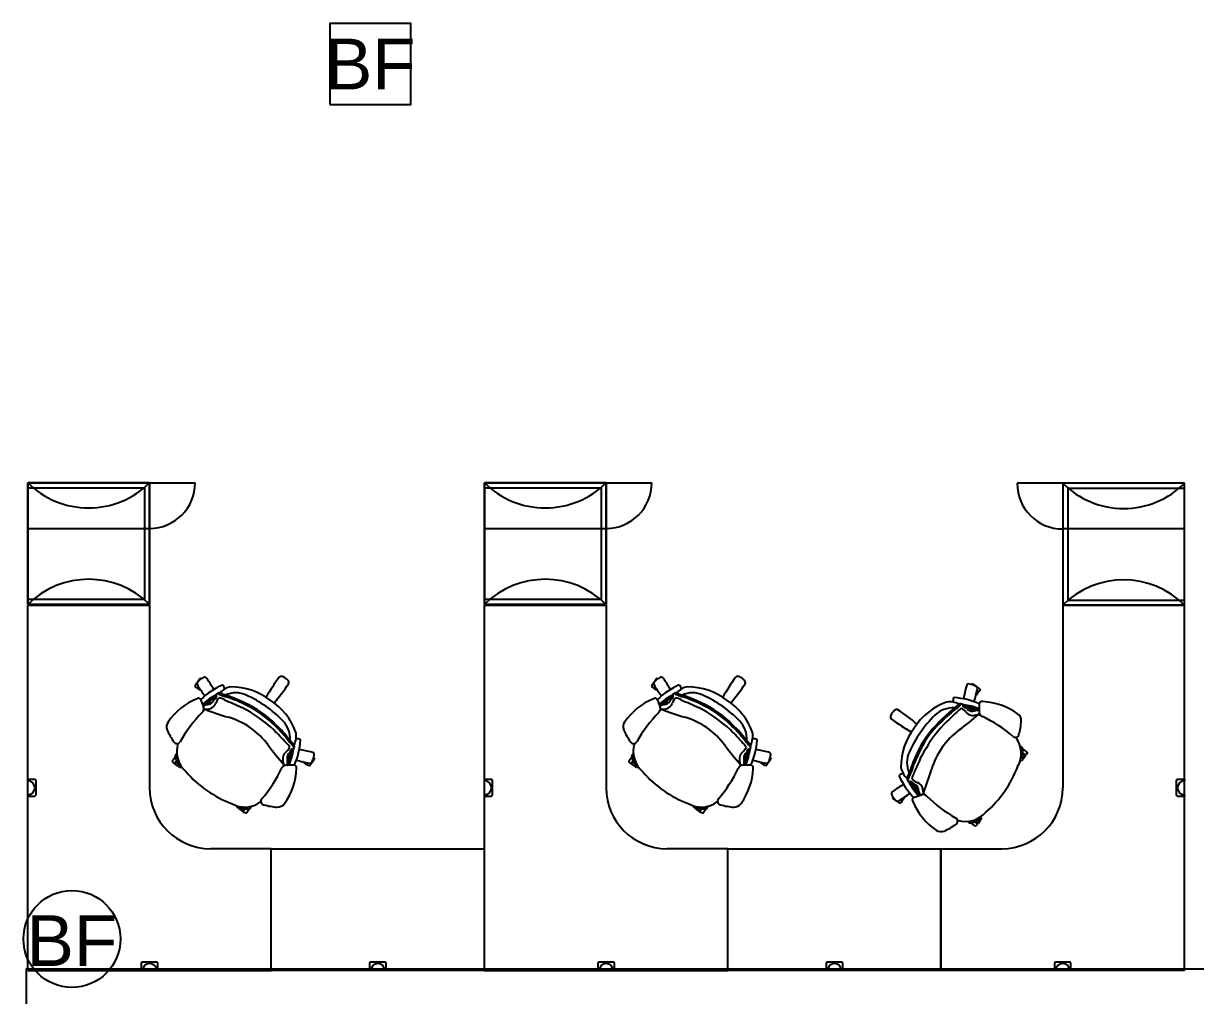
# Model space of a CAD drawing. Header units: inches. Extents: x 23 to 6400, y -2214 to 4412.
# Drawn here: x 3928.9 to 4159.9, y 2036.5 to 2228 of the extents above; entities that cross this region are included whole.
import ezdxf
from ezdxf.enums import TextEntityAlignment as Align

# ---------------------------------------------------------------- set-up
doc = ezdxf.new("R2010")
doc.units = ezdxf.units.IN
doc.header["$LTSCALE"] = 96
doc.header["$MEASUREMENT"] = 0
doc.layers.add('A-FURN-EXIST', color=33, linetype='Continuous')
doc.layers.add('A-Powr-Exst', color=15, linetype='Continuous')
doc.styles.add('OTJ_Title1', font='swiss.ttf')

# ---------------------------------------------------------------- blocks, each defined once
blk = doc.blocks.new('A$C63DA0F89')
at = {"color": 0, "linetype": 'ByBlock', "lineweight": -2}
blk.add_lwpolyline([(8.79, 0), (24.79, 0), (24.79, 16), (8.79, 16)], close=True, dxfattribs=at)
at = {"color": 0, "linetype": 'ByBlock', "lineweight": -2, "style": 'OTJ_Title1', "flags": 8}
blk.add_attdef('CODE', text='', height=8, dxfattribs=at).set_placement((16.79, 8), align=Align.MIDDLE)
blk = doc.blocks.new('A$C39A66B45')
blk.add_circle((16.79, 9.55), 9.55)
at = {"color": 0, "linetype": 'ByBlock', "lineweight": -2, "style": 'OTJ_Title1', "flags": 8}
blk.add_attdef('CODE', text='', height=8, dxfattribs=at).set_placement((16.79, 9.23), align=Align.MIDDLE)
blk = doc.blocks.new('A$C62865EDF')
at = {"color": 0}
for p, q in [((20.47, 199.22), (20.47, 175.22)), ((44.47, 199.22), (20.47, 199.22)), ((20.47, 199.22), (44.47, 199.22)), ((20.47, 175.22), (20.47, 199.22)), ((44.47, 175.22), (44.47, 199.22)), ((44.47, 199.22), (53.47, 199.22)), ((44.47, 199.22), (44.47, 175.22)), ((110.47, 199.22), (110.47, 175.22)), ((134.47, 199.22), (110.47, 199.22)), ((110.47, 199.22), (134.47, 199.22)), ((110.47, 175.22), (110.47, 199.22)), ((134.47, 175.22), (134.47, 199.22)), ((134.47, 199.22), (143.47, 199.22)), ((134.47, 199.22), (134.47, 175.22)), ((224.47, 199.11), (215.47, 199.11)), ((224.47, 199.11), (224.47, 175.11)), ((248.47, 199.11), (224.47, 199.11)), ((224.47, 199.11), (224.47, 175.11)), ((248.47, 199.11), (224.47, 199.11)), ((248.47, 175.11), (248.47, 199.11)), ((248.47, 175.11), (248.47, 199.11)), ((20.47, 198.22), (43.47, 198.22)), ((43.47, 198.22), (43.47, 176.22)), ((110.47, 198.22), (133.47, 198.22)), ((133.47, 198.22), (133.47, 176.22)), ((225.47, 198.11), (225.47, 176.11)), ((248.47, 198.11), (225.47, 198.11)), ((20.47, 190.22), (44.47, 190.22)), ((110.47, 190.22), (134.47, 190.22)), ((248.47, 190.11), (224.47, 190.11)), ((43.47, 176.22), (20.47, 176.22)), ((133.47, 176.22), (110.47, 176.22)), ((225.47, 176.11), (248.47, 176.11)), ((20.47, 175.22), (44.47, 175.22)), ((44.47, 175.22), (20.47, 175.22)), ((20.47, 175.11), (44.47, 175.11)), ((20.47, 103.11), (20.47, 175.11)), ((44.47, 175.11), (44.47, 139.11)), ((110.47, 175.22), (134.47, 175.22)), ((134.47, 175.22), (110.47, 175.22)), ((110.47, 175.11), (134.47, 175.11)), ((110.47, 103.11), (110.47, 175.11)), ((134.47, 175.11), (134.47, 139.11)), ((224.47, 175.11), (224.47, 139.11)), ((248.47, 175.11), (224.47, 175.11)), ((224.47, 175.11), (248.47, 175.11)), ((224.47, 175.11), (248.47, 175.11)), ((248.47, 103.11), (248.47, 175.11)), ((53.41, 159.23), (54.4, 160.64)), ((54.44, 160.65), (54.4, 160.64)), ((54.67, 160.58), (54.44, 160.65)), ((143.41, 159.23), (144.4, 160.64)), ((144.44, 160.65), (144.4, 160.64)), ((144.67, 160.58), (144.44, 160.65)), ((206.5, 159.46), (206.7, 159.6)), ((206.7, 159.6), (206.74, 159.6)), ((208.15, 158.62), (206.74, 159.6)), ((53.41, 159.23), (53.41, 159.19)), ((53.41, 159.19), (53.66, 158.9)), ((53.66, 158.9), (53.84, 158.77)), ((53.84, 158.77), (53.9, 158.78)), ((54.1, 159.07), (53.9, 158.78)), ((54.14, 159.01), (53.95, 158.75)), ((53.95, 158.75), (53.96, 158.69)), ((54.48, 158.33), (53.96, 158.69)), ((54.48, 158.33), (54.53, 158.34)), ((54.53, 158.34), (54.55, 158.37)), ((54.58, 158.32), (54.6, 158.24)), ((54.68, 158.19), (54.6, 158.24)), ((143.41, 159.23), (143.41, 159.19)), ((143.41, 159.19), (143.66, 158.9)), ((143.66, 158.9), (143.84, 158.77)), ((143.84, 158.77), (143.9, 158.78)), ((144.1, 159.07), (143.9, 158.78)), ((144.14, 159.01), (143.95, 158.75)), ((143.95, 158.75), (143.96, 158.69)), ((144.48, 158.33), (143.96, 158.69)), ((144.48, 158.33), (144.53, 158.34)), ((144.53, 158.34), (144.55, 158.37)), ((144.58, 158.32), (144.6, 158.24)), ((144.68, 158.19), (144.6, 158.24)), ((207.32, 157.21), (207.37, 157.29)), ((207.36, 157.37), (207.37, 157.29)), ((207.4, 157.4), (207.37, 157.42)), ((207.45, 157.41), (207.4, 157.4)), ((207.45, 157.41), (207.81, 157.92)), ((207.54, 158.16), (207.81, 157.98)), ((207.56, 158.23), (207.85, 158.03)), ((207.81, 157.98), (207.81, 157.92)), ((207.9, 158.04), (207.85, 158.03)), ((208.03, 158.22), (207.9, 158.04)), ((208.16, 158.58), (208.03, 158.22)), ((208.15, 158.62), (208.16, 158.58)), ((54.61, 156.36), (55.1, 154.97)), ((55.41, 155.59), (55.41, 155.59)), ((56.16, 155.85), (56.61, 155.94)), ((144.61, 156.36), (145.1, 154.97)), ((145.41, 155.59), (145.41, 155.59)), ((146.16, 155.85), (146.61, 155.94)), ((202.95, 156.8), (202.95, 156.81)), ((203.08, 156.89), (203.09, 156.89)), ((208, 155.52), (208.01, 154.04)), ((55.4, 154.59), (55.09, 154.32)), ((55.4, 154.59), (56.24, 154.69)), ((145.4, 154.59), (145.09, 154.32)), ((145.4, 154.59), (146.24, 154.69)), ((206.73, 154.5), (206.27, 154.43)), ((207.87, 153.58), (207.04, 153.38)), ((207.51, 154.51), (207.51, 154.51)), ((207.87, 153.58), (208.25, 153.43)), ((74.15, 148.63), (74.17, 148.63)), ((74.24, 148.5), (74.24, 148.49)), ((164.15, 148.63), (164.17, 148.63)), ((164.24, 148.5), (164.24, 148.49)), ((217.47, 146.16), (216.57, 146.8)), ((216.61, 145.56), (216.61, 145.56)), ((216.63, 145.96), (217.17, 145.58)), ((216.64, 145.95), (216.63, 145.94)), ((216.63, 145.88), (217.13, 145.53)), ((217.23, 145.59), (217.17, 145.58)), ((217.35, 145.77), (217.23, 145.59)), ((217.49, 146.13), (217.35, 145.77)), ((217.47, 146.16), (217.49, 146.13)), ((48.91, 144.34), (49.54, 145.24)), ((48.91, 144.34), (48.91, 144.3)), ((48.91, 144.3), (49.16, 144.01)), ((49.16, 144.01), (49.34, 143.89)), ((49.34, 143.89), (49.39, 143.9)), ((49.77, 144.43), (49.39, 143.9)), ((49.8, 144.36), (49.45, 143.86)), ((49.45, 143.86), (49.46, 143.8)), ((49.97, 143.44), (49.46, 143.8)), ((49.76, 144.43), (49.77, 144.42)), ((49.93, 144.06), (49.93, 144.07)), ((49.97, 143.44), (50.03, 143.45)), ((50.03, 143.45), (50.19, 143.68)), ((50.08, 143.41), (50.25, 143.65)), ((50.08, 143.41), (50.09, 143.35)), ((50.27, 143.23), (50.09, 143.35)), ((50.77, 143.26), (50.66, 143.11)), ((70.93, 143.71), (70.74, 144.54)), ((70.93, 143.71), (70.79, 143.33)), ((72.87, 143.58), (71.39, 143.57)), ((71.86, 144.85), (71.79, 145.31)), ((71.87, 144.07), (71.87, 144.07)), ((74.56, 144.26), (74.64, 144.21)), ((74.72, 144.22), (74.64, 144.21)), ((74.75, 144.18), (74.77, 144.21)), ((74.76, 144.13), (74.75, 144.18)), ((74.76, 144.13), (75.28, 143.77)), ((75.33, 143.77), (75.28, 143.77)), ((75.52, 144.04), (75.33, 143.77)), ((75.59, 144.02), (75.39, 143.73)), ((75.4, 143.68), (75.39, 143.73)), ((75.58, 143.55), (75.4, 143.68)), ((75.93, 143.42), (75.58, 143.55)), ((75.97, 143.43), (75.93, 143.42)), ((75.97, 143.43), (76.96, 144.84)), ((76.81, 145.08), (76.96, 144.88)), ((76.96, 144.88), (76.96, 144.84)), ((138.91, 144.34), (139.54, 145.24)), ((138.91, 144.34), (138.91, 144.3)), ((138.91, 144.3), (139.16, 144.01)), ((139.16, 144.01), (139.34, 143.89)), ((139.34, 143.89), (139.39, 143.9)), ((139.77, 144.43), (139.39, 143.9)), ((139.8, 144.36), (139.45, 143.86)), ((139.45, 143.86), (139.46, 143.8)), ((139.97, 143.44), (139.46, 143.8)), ((139.76, 144.43), (139.77, 144.42)), ((139.93, 144.06), (139.93, 144.07)), ((139.97, 143.44), (140.03, 143.45)), ((140.03, 143.45), (140.19, 143.68)), ((140.08, 143.41), (140.25, 143.65)), ((140.08, 143.41), (140.09, 143.35)), ((140.27, 143.23), (140.09, 143.35)), ((140.77, 143.26), (140.66, 143.11)), ((160.93, 143.71), (160.74, 144.54)), ((160.93, 143.71), (160.79, 143.33)), ((162.87, 143.58), (161.39, 143.57)), ((161.86, 144.85), (161.79, 145.31)), ((161.87, 144.07), (161.87, 144.07)), ((164.56, 144.26), (164.64, 144.21)), ((164.72, 144.22), (164.64, 144.21)), ((164.75, 144.18), (164.77, 144.21)), ((164.76, 144.13), (164.75, 144.18)), ((164.76, 144.13), (165.28, 143.77)), ((165.33, 143.77), (165.28, 143.77)), ((165.52, 144.04), (165.33, 143.77)), ((165.59, 144.02), (165.39, 143.73)), ((165.4, 143.68), (165.39, 143.73)), ((165.58, 143.55), (165.4, 143.68)), ((165.93, 143.42), (165.58, 143.55)), ((165.97, 143.43), (165.93, 143.42)), ((165.97, 143.43), (166.96, 144.84)), ((166.81, 145.08), (166.96, 144.88)), ((166.96, 144.88), (166.96, 144.84)), ((216.1, 144.51), (216.24, 144.41)), ((216.29, 144.4), (216.24, 144.41)), ((216.57, 144.66), (216.29, 144.4)), ((216.69, 144.89), (216.45, 145.06)), ((216.72, 144.95), (216.49, 145.11)), ((216.57, 144.66), (216.7, 144.84)), ((216.69, 144.89), (216.7, 144.84)), ((216.78, 144.96), (216.72, 144.95)), ((216.78, 144.96), (217.14, 145.47)), ((217.13, 145.53), (217.14, 145.47)), ((50.27, 143.23), (50.63, 143.09)), ((50.63, 143.09), (50.66, 143.11)), ((140.27, 143.23), (140.63, 143.09)), ((140.63, 143.09), (140.66, 143.11)), ((20.47, 140.49), (20.47, 140.74)), ((21.84, 140.74), (20.47, 140.74)), ((22.09, 137.74), (22.09, 140.49)), ((110.47, 140.49), (110.47, 140.74)), ((111.84, 140.74), (110.47, 140.74)), ((112.09, 137.74), (112.09, 140.49)), ((195.73, 138.8), (195.64, 139.25)), ((196.99, 138.04), (196.89, 138.89)), ((246.84, 140.49), (246.84, 137.74)), ((248.47, 140.74), (247.09, 140.74)), ((248.47, 140.74), (248.47, 140.49)), ((20.47, 137.49), (20.47, 137.74)), ((20.47, 137.49), (21.84, 137.49)), ((110.47, 137.49), (110.47, 137.74)), ((110.47, 137.49), (111.84, 137.49)), ((191, 137.32), (190.93, 137.08)), ((190.93, 137.08), (190.94, 137.04)), ((192.35, 136.06), (190.94, 137.04)), ((192.51, 136.74), (192.8, 136.54)), ((192.57, 136.78), (192.83, 136.6)), ((192.68, 136.3), (192.81, 136.48)), ((192.81, 136.48), (192.8, 136.54)), ((192.83, 136.6), (192.89, 136.61)), ((193.25, 137.12), (192.89, 136.61)), ((193.24, 137.18), (193.21, 137.2)), ((193.25, 137.12), (193.24, 137.18)), ((193.26, 137.23), (193.34, 137.24)), ((193.39, 137.32), (193.34, 137.24)), ((195.22, 137.26), (196.61, 137.75)), ((195.99, 138.06), (195.99, 138.06)), ((196.99, 138.04), (197.26, 137.74)), ((247.09, 137.49), (248.47, 137.49)), ((248.47, 137.74), (248.47, 137.49)), ((61.87, 135.48), (61.76, 135.34)), ((61.76, 135.29), (61.76, 135.34)), ((62.01, 135.01), (61.76, 135.29)), ((62.01, 135.01), (62.19, 134.88)), ((62.25, 134.89), (62.19, 134.88)), ((62.25, 134.89), (62.41, 135.13)), ((62.3, 134.86), (62.47, 135.09)), ((62.31, 134.8), (62.3, 134.86)), ((62.31, 134.8), (62.83, 134.44)), ((62.88, 134.45), (62.83, 134.44)), ((63.23, 134.95), (62.88, 134.45)), ((62.92, 134.97), (62.92, 134.97)), ((63.32, 134.95), (62.94, 134.41)), ((62.95, 134.35), (62.94, 134.41)), ((63.13, 134.23), (62.95, 134.35)), ((63.48, 134.09), (63.13, 134.23)), ((63.31, 134.94), (63.3, 134.95)), ((63.52, 134.11), (63.48, 134.09)), ((63.52, 134.11), (64.15, 135.01)), ((151.87, 135.48), (151.76, 135.34)), ((151.76, 135.29), (151.76, 135.34)), ((152.01, 135.01), (151.76, 135.29)), ((152.01, 135.01), (152.19, 134.88)), ((152.25, 134.89), (152.19, 134.88)), ((152.25, 134.89), (152.41, 135.13)), ((152.3, 134.86), (152.47, 135.09)), ((152.31, 134.8), (152.3, 134.86)), ((152.31, 134.8), (152.83, 134.44)), ((152.88, 134.45), (152.83, 134.44)), ((153.23, 134.95), (152.88, 134.45)), ((152.92, 134.97), (152.92, 134.97)), ((153.32, 134.95), (152.94, 134.41)), ((152.95, 134.35), (152.94, 134.41)), ((153.13, 134.23), (152.95, 134.35)), ((153.48, 134.09), (153.13, 134.23)), ((153.31, 134.94), (153.3, 134.95)), ((153.52, 134.11), (153.48, 134.09)), ((153.52, 134.11), (154.15, 135.01)), ((192.35, 136.06), (192.39, 136.05)), ((192.39, 136.05), (192.68, 136.3)), ((207.24, 131.55), (206.34, 132.18)), ((207.15, 132.41), (207.16, 132.42)), ((207.15, 132.41), (207.68, 132.04)), ((207.22, 132.44), (207.72, 132.09)), ((207.28, 131.55), (207.57, 131.8)), ((207.51, 132.57), (207.51, 132.57)), ((207.57, 131.8), (207.69, 131.98)), ((207.69, 131.98), (207.68, 132.04)), ((207.72, 132.09), (207.78, 132.1)), ((208.14, 132.62), (207.78, 132.1)), ((208.13, 132.67), (207.9, 132.84)), ((208.17, 132.73), (207.93, 132.89)), ((208.14, 132.62), (208.13, 132.67)), ((208.17, 132.73), (208.23, 132.74)), ((208.35, 132.92), (208.23, 132.74)), ((208.32, 133.41), (208.47, 133.31)), ((208.35, 132.92), (208.49, 133.27)), ((208.49, 133.27), (208.47, 133.31)), ((207.24, 131.55), (207.28, 131.55)), ((68.47, 127.11), (56.47, 127.11)), ((68.47, 103.11), (68.47, 127.11)), ((68.47, 127.11), (110.47, 127.11)), ((68.47, 103.11), (68.47, 127.11)), ((158.47, 127.11), (146.47, 127.11)), ((158.47, 103.11), (158.47, 127.11)), ((158.47, 127.11), (200.47, 127.11)), ((158.47, 103.11), (158.47, 127.11)), ((200.47, 127.11), (200.47, 103.11)), ((200.47, 103.11), (200.47, 127.11)), ((200.47, 127.11), (212.47, 127.11)), ((42.84, 104.49), (42.84, 103.11)), ((45.84, 104.74), (43.09, 104.74)), ((46.09, 103.11), (46.09, 104.49)), ((87.84, 104.49), (87.84, 103.11)), ((90.84, 104.74), (88.09, 104.74)), ((91.09, 103.11), (91.09, 104.49)), ((132.84, 104.49), (132.84, 103.11)), ((135.84, 104.74), (133.09, 104.74)), ((136.09, 103.11), (136.09, 104.49)), ((177.84, 104.49), (177.84, 103.11)), ((180.84, 104.74), (178.09, 104.74)), ((181.09, 103.11), (181.09, 104.49)), ((222.84, 104.49), (222.84, 103.11)), ((225.84, 104.74), (223.09, 104.74)), ((226.09, 103.11), (226.09, 104.49)), ((20.47, 103.11), (68.47, 103.11)), ((43.09, 103.11), (42.84, 103.11)), ((46.09, 103.11), (45.84, 103.11)), ((110.47, 103.11), (68.47, 103.11)), ((88.09, 103.11), (87.84, 103.11)), ((91.09, 103.11), (90.84, 103.11)), ((110.47, 103.11), (158.47, 103.11)), ((133.09, 103.11), (132.84, 103.11)), ((136.09, 103.11), (135.84, 103.11)), ((200.47, 103.11), (158.47, 103.11)), ((178.09, 103.11), (177.84, 103.11)), ((181.09, 103.11), (180.84, 103.11)), ((248.47, 103.11), (200.47, 103.11)), ((223.09, 103.11), (222.84, 103.11)), ((226.09, 103.11), (225.84, 103.11))]:
    blk.add_line(p, q, dxfattribs=at)
at = {"color": 0, "linetype": 'Continuous'}
for p, q in [((55.41, 155.59), (55.41, 155.59)), ((55.41, 155.59), (55.41, 155.59)), ((55.41, 155.59), (55.41, 155.59)), ((145.41, 155.59), (145.41, 155.59)), ((145.41, 155.59), (145.41, 155.59)), ((145.41, 155.59), (145.41, 155.59)), ((202.95, 156.8), (202.95, 156.81)), ((202.95, 156.81), (202.95, 156.81)), ((202.95, 156.8), (202.95, 156.8)), ((203.08, 156.89), (203.08, 156.89)), ((203.08, 156.89), (203.08, 156.89)), ((203.08, 156.89), (203.09, 156.89)), ((207.51, 154.51), (207.51, 154.51)), ((207.51, 154.51), (207.51, 154.51)), ((207.51, 154.51), (207.51, 154.51)), ((74.15, 148.63), (74.16, 148.63)), ((74.16, 148.63), (74.17, 148.63)), ((74.17, 148.63), (74.17, 148.63)), ((74.24, 148.5), (74.24, 148.5)), ((74.24, 148.5), (74.24, 148.49)), ((74.24, 148.5), (74.24, 148.5)), ((164.15, 148.63), (164.16, 148.63)), ((164.16, 148.63), (164.17, 148.63)), ((164.17, 148.63), (164.17, 148.63)), ((164.24, 148.5), (164.24, 148.5)), ((164.24, 148.5), (164.24, 148.49)), ((164.24, 148.5), (164.24, 148.5)), ((216.61, 145.56), (216.61, 145.56)), ((216.61, 145.56), (216.61, 145.56)), ((216.61, 145.56), (216.61, 145.56)), ((49.93, 144.06), (49.93, 144.06)), ((49.93, 144.06), (49.93, 144.07)), ((49.93, 144.06), (49.93, 144.06)), ((71.87, 144.07), (71.87, 144.07)), ((71.87, 144.07), (71.87, 144.07)), ((71.87, 144.07), (71.87, 144.07)), ((139.93, 144.06), (139.93, 144.06)), ((139.93, 144.06), (139.93, 144.07)), ((139.93, 144.06), (139.93, 144.06)), ((161.87, 144.07), (161.87, 144.07)), ((161.87, 144.07), (161.87, 144.07)), ((161.87, 144.07), (161.87, 144.07)), ((195.99, 138.06), (195.99, 138.06)), ((195.99, 138.06), (195.99, 138.06)), ((195.99, 138.06), (195.99, 138.06)), ((62.92, 134.97), (62.92, 134.97)), ((62.92, 134.97), (62.92, 134.97)), ((62.92, 134.97), (62.92, 134.97)), ((152.92, 134.97), (152.92, 134.97)), ((152.92, 134.97), (152.92, 134.97)), ((152.92, 134.97), (152.92, 134.97)), ((207.51, 132.57), (207.51, 132.57)), ((207.51, 132.57), (207.51, 132.57)), ((207.51, 132.57), (207.51, 132.57))]:
    blk.add_line(p, q, dxfattribs=at)
at = {"color": 0}
blk.add_lwpolyline([(20.16, 96.16), (395.01, 96.16), (395.01, 103.34), (20.16, 103.34)], close=True, dxfattribs=at)
for centre, radius, start, end in [((32.47, 211.22), 16.97, 225, 315), ((44.47, 199.22), 9, 270, 0), ((122.47, 211.22), 16.97, 225, 315), ((134.47, 199.22), 9, 270, 0), ((224.47, 199.11), 9, 180, 270), ((236.47, 211.11), 16.97, 225, 315), ((32.47, 163.22), 16.97, 45, 135), ((122.47, 163.22), 16.97, 45, 135), ((236.47, 163.11), 16.97, 45, 135), ((54.44, 159.63), 0.59, 122.2242, 205.4539), ((57.36, 156.75), 4.68, 120.4374, 133.707), ((55.31, 160.41), 0.496, 24.855, 131.5947), ((18.28, 134.99), 45.41, 31.147, 34.3645), ((102.51, 136.96), 40.36, 143.6382, 150.3084), ((38.26, 181.96), 40.36, 319.6916, 326.3618), ((70.47, 160.41), 0.658, 60.578, 133.1097), ((68.8, 157.19), 4.28, 46.8902, 62.2976), ((71.26, 159.86), 0.648, 336.2382, 44.7345), ((144.44, 159.63), 0.59, 122.2242, 205.4539), ((147.36, 156.75), 4.68, 120.4374, 133.707), ((145.31, 160.41), 0.496, 24.855, 131.5947), ((108.28, 134.99), 45.41, 31.147, 34.3645), ((192.51, 136.96), 40.36, 143.6382, 150.3084), ((128.26, 181.96), 40.36, 319.6916, 326.3618), ((160.47, 160.41), 0.658, 60.578, 133.1097), ((158.8, 157.19), 4.28, 46.8902, 62.2976), ((161.26, 159.86), 0.648, 336.2382, 44.7345), ((205.96, 159.08), 0.496, 68.4053, 175.145), ((205.29, 154.94), 4.68, 66.293, 79.5626), ((77.19, 173.68), 27.33, 211.561, 217.045), ((65.25, 145.22), 15.54, 114.6915, 133.4725), ((63.79, 145.64), 13.31, 118.1044, 131.8211), ((133.68, 65.05), 119.68, 129.5276, 130.8431), ((58.21, 156.81), 0.887, 141.4919, 164.5681), ((58.26, 156.83), 0.919, 125.5621, 144.5786), ((57.96, 157.33), 0.348, 142.008, 222.2382), ((57.95, 157.1), 0.512, 68.7679, 121.5263), ((58.29, 157.01), 0.8, 60.1355, 134.4715), ((62.82, 167.25), 10.75, 244.1788, 251.925), ((61.31, 154.94), 4.15, 101.3066, 136.3401), ((65.09, 170.92), 14.69, 244.1698, 248.162), ((58.81, 159.19), 0.151, 43.7089, 111.2298), ((57.63, 158.15), 1.74, 14.2074, 41.6764), ((61.43, 152.88), 4.94, 64.7955, 114.3601), ((58.83, 157.57), 0.835, 320.7738, 340.4324), ((51.93, 133.04), 25.44, 63.7194, 72.3894), ((60.54, 146.32), 12.68, 52.6181, 90.2009), ((54.3, 136.48), 22.82, 43.8813, 66.119), ((167.19, 173.68), 27.33, 211.561, 217.045), ((155.25, 145.22), 15.54, 114.6915, 133.4725), ((153.79, 145.64), 13.31, 118.1044, 131.8211), ((223.68, 65.05), 119.68, 129.5276, 130.8431), ((148.21, 156.81), 0.887, 141.4919, 164.5681), ((148.26, 156.83), 0.919, 125.5621, 144.5786), ((147.96, 157.33), 0.348, 142.008, 222.2382), ((147.95, 157.1), 0.512, 68.7679, 121.5263), ((148.29, 157.01), 0.8, 60.1355, 134.4715), ((152.82, 167.25), 10.75, 244.1788, 251.925), ((151.31, 154.94), 4.15, 101.3066, 136.3401), ((155.09, 170.92), 14.69, 244.1698, 248.162), ((148.81, 159.19), 0.151, 43.7089, 111.2298), ((147.63, 158.15), 1.74, 14.2074, 41.6764), ((151.43, 152.88), 4.94, 64.7955, 114.3601), ((148.83, 157.57), 0.835, 320.7738, 340.4324), ((141.93, 133.04), 25.44, 63.7194, 72.3894), ((150.54, 146.32), 12.68, 52.6181, 90.2009), ((144.3, 136.48), 22.82, 43.8813, 66.119), ((249.46, 147.85), 45.41, 165.6355, 168.853), ((180.86, 164.07), 27.33, 342.955, 348.439), ((207.05, 158.64), 0.59, 354.5461, 77.7758), ((58.68, 144.84), 12.8, 112.5535, 145.6458), ((54.09, 156.22), 0.548, 15.5859, 125.5928), ((54.16, 154.66), 0.992, 311.657, 18.2163), ((55.6, 155.1), 0.55, 163.8446, 174.1233), ((56.08, 154.54), 1.24, 122.6746, 144.9967), ((70.88, 109.8), 48.13, 108.1349, 109.1853), ((57.13, 153.2), 2.94, 110.3114, 125.6545), ((55.9, 156.89), 1.36, 270.2307, 327.4509), ((77.19, 173.68), 27.33, 219.1563, 219.6871), ((56.15, 155.91), 0.0616, 129.5275, 279.873), ((50.62, 163.49), 9.32, 306.0709, 316.256), ((55.92, 156.39), 1.73, 280.7645, 339.0434), ((56.53, 156.62), 0.688, 276.7569, 318.1552), ((53.89, 157.77), 3.54, 332.9385, 346.5302), ((57.72, 156.91), 0.393, 160.1587, 220.2249), ((57.44, 156.67), 0.023, 216.7678, 315.9393), ((58.3, 156.38), 0.888, 132.6517, 161.5926), ((60.05, 155), 2.63, 135.5454, 163.0009), ((57.66, 157.06), 0.0489, 319.6079, 38.9614), ((57.76, 153.98), 2.89, 58.9352, 81.7775), ((637.72, 1448.65), 1415.76, 245.88356, 246.03577), ((52.81, 135.21), 22.82, 63.4709, 73.0048), ((50.06, 130.19), 27.77, 47.135, 62.9624), ((55.08, 137.65), 19.65, 43.7774, 66.2226), ((55.27, 137.87), 19.65, 43.7774, 66.2226), ((61.4, 145.72), 12.68, 19.7991, 57.3819), ((148.68, 144.84), 12.8, 112.5535, 145.6458), ((144.09, 156.22), 0.548, 15.5859, 125.5928), ((144.16, 154.66), 0.992, 311.657, 18.2163), ((145.6, 155.1), 0.55, 163.8446, 174.1233), ((146.08, 154.54), 1.24, 122.6746, 144.9967), ((160.88, 109.8), 48.13, 108.1349, 109.1853), ((147.13, 153.2), 2.94, 110.3114, 125.6545), ((145.9, 156.89), 1.36, 270.2307, 327.4509), ((167.19, 173.68), 27.33, 219.1563, 219.6871), ((146.15, 155.91), 0.0616, 129.5275, 279.873), ((140.62, 163.49), 9.32, 306.0709, 316.256), ((145.92, 156.39), 1.73, 280.7645, 339.0434), ((146.53, 156.62), 0.688, 276.7569, 318.1552), ((143.89, 157.77), 3.54, 332.9385, 346.5302), ((147.72, 156.91), 0.393, 160.1587, 220.2249), ((147.44, 156.67), 0.023, 216.7678, 315.9393), ((148.3, 156.38), 0.888, 132.6517, 161.5926), ((150.05, 155), 2.63, 135.5454, 163.0009), ((147.66, 157.06), 0.0489, 319.6079, 38.9614), ((147.76, 153.98), 2.89, 58.9352, 81.7775), ((727.72, 1448.65), 1415.76, 245.88356, 246.03577), ((142.81, 135.21), 22.82, 63.4709, 73.0048), ((140.06, 130.19), 27.77, 47.135, 62.9624), ((145.08, 137.65), 19.65, 43.7774, 66.2226), ((145.27, 137.87), 19.65, 43.7774, 66.2226), ((151.4, 145.72), 12.68, 19.7991, 57.3819), ((205.86, 144.05), 12.68, 109.7991, 147.3819), ((202.78, 149.91), 4.94, 85.6399, 135.2045), ((202.2, 151.88), 4.15, 63.6599, 98.6934), ((204.56, 156.16), 1.74, 158.3236, 185.7926), ((203.08, 156.75), 0.142, 87.884, 158.8399), ((193.18, 165.61), 14.69, 311.838, 315.8302), ((201.82, 141.4), 15.54, 66.5275, 85.3085), ((196.57, 162.94), 10.75, 308.075, 315.8212), ((204.33, 154.86), 0.8, 65.5285, 139.8645), ((204.61, 155.07), 0.512, 78.4737, 131.2321), ((204.41, 154.7), 0.919, 55.4214, 74.4379), ((204.53, 155.27), 0.348, 337.7618, 57.992), ((204.9, 155.13), 0.0489, 161.0386, 240.3921), ((204.53, 154.27), 0.888, 38.4074, 67.3483), ((203.04, 142.3), 13.31, 68.1789, 81.8956), ((204.47, 154.7), 0.887, 35.4319, 58.5081), ((164.93, 42.66), 119.68, 69.1569, 70.4724), ((209.31, 163.57), 9.32, 243.744, 253.9291), ((204.89, 154.97), 0.393, 339.7751, 39.8413), ((205.24, 154.84), 0.023, 244.0607, 343.2322), ((208.2, 157.09), 3.54, 213.4698, 227.0615), ((208.55, 155.56), 0.548, 74.4072, 184.4141), ((208.12, 143.3), 12.8, 54.3542, 87.4465), ((73.51, 135.34), 26.35, 135.1738, 150.8289), ((55.6, 155.1), 0.55, 215.5254, 249.1346), ((73.66, 200.3), 49.22, 248.2279, 253.8982), ((55.64, 138.4), 15.25, 36.6442, 73.358), ((163.51, 135.34), 26.35, 135.1738, 150.8289), ((145.6, 155.1), 0.55, 215.5254, 249.1346), ((163.66, 200.3), 49.22, 248.2279, 253.8982), ((145.64, 138.4), 15.25, 36.6442, 73.358), ((191.17, 153.11), 0.658, 150.578, 223.1097), ((194.39, 151.44), 4.28, 136.8902, 152.2976), ((214.62, 185.16), 40.36, 233.6382, 240.3084), ((191.72, 153.91), 0.648, 66.2382, 134.7345), ((169.62, 120.9), 40.36, 49.6916, 56.3618), ((215.1, 136.94), 22.82, 133.8813, 156.119), ((218.5, 134.52), 25.44, 127.6106, 136.2806), ((218.72, 134.33), 25.44, 127.6106, 136.2806), ((251.97, 99.98), 72.51, 131.8265, 134.6201), ((203.62, 155.2), 0.835, 219.5676, 239.2262), ((205.86, 152.2), 2.89, 118.2225, 141.0648), ((175.08, 190.29), 49.22, 306.1018, 311.7721), ((203.36, 152.37), 2.63, 36.9991, 64.4546), ((206.76, 155.09), 1.73, 220.9566, 279.2355), ((206.11, 155.1), 0.688, 241.8448, 283.2431), ((206.61, 155.57), 1.36, 232.5491, 289.7693), ((206.71, 154.56), 0.0616, 280.127, 70.4725), ((206.72, 151.68), 2.94, 74.3455, 89.6886), ((208.64, 106.19), 48.13, 90.8147, 91.8651), ((207.24, 153.3), 1.24, 55.0033, 77.3254), ((207.51, 153.99), 0.55, 310.8654, 344.4746), ((207.51, 153.99), 0.55, 25.8767, 36.1554), ((209.01, 154.07), 0.992, 181.7837, 248.343), ((197.43, 129.3), 26.35, 49.1711, 64.8262), ((214.61, 152.33), 1.68, 358.3413, 54.8306), ((49.49, 151.11), 1.68, 145.1694, 201.6587), ((60.16, 155.96), 13.39, 204.0957, 215.5365), ((17.34, 99.61), 72.51, 41.8265, 44.6201), ((51.69, 132.86), 25.44, 37.6106, 46.2806), ((51.87, 133.08), 25.44, 37.6106, 46.2806), ((67.26, 148.8), 4.94, 355.6399, 45.2045), ((139.49, 151.11), 1.68, 145.1694, 201.6587), ((150.16, 155.96), 13.39, 204.0957, 215.5365), ((107.34, 99.61), 72.51, 41.8265, 44.6201), ((141.69, 132.86), 25.44, 37.6106, 46.2806), ((141.87, 133.08), 25.44, 37.6106, 46.2806), ((157.26, 148.8), 4.94, 355.6399, 45.2045), ((205.26, 143.18), 12.68, 142.6181, 180.2009), ((213.71, 137.91), 19.65, 133.7774, 156.2226), ((213.93, 137.73), 19.65, 133.7774, 156.2226), ((221.39, 132.7), 27.77, 137.135, 152.9624), ((213.18, 138.28), 15.25, 126.6442, 163.358), ((202.93, 153.23), 13.39, 344.4635, 355.9043), ((49.87, 148.52), 0.708, 209.223, 332.3984), ((69.56, 145.72), 2.89, 28.2225, 51.0648), ((72.56, 147.96), 0.835, 129.5676, 149.2262), ((80.3, 155.01), 10.75, 218.075, 225.8212), ((82.97, 158.4), 14.69, 221.838, 225.8302), ((72.22, 147.25), 0.8, 335.5285, 49.8645), ((69.24, 149.38), 4.15, 333.6599, 8.6934), ((58.76, 149.76), 15.54, 336.5275, 355.3085), ((73.51, 147.02), 1.74, 68.3236, 95.7926), ((74.1, 148.5), 0.142, 357.884, 68.8399), ((139.87, 148.52), 0.708, 209.223, 332.3984), ((159.56, 145.72), 2.89, 28.2225, 51.0648), ((162.56, 147.96), 0.835, 129.5676, 149.2262), ((170.3, 155.01), 10.75, 218.075, 225.8212), ((172.97, 158.4), 14.69, 221.838, 225.8302), ((162.22, 147.25), 0.8, 335.5285, 49.8645), ((159.24, 149.38), 4.15, 333.6599, 8.6934), ((148.76, 149.76), 15.54, 336.5275, 355.3085), ((163.51, 147.02), 1.74, 68.3236, 95.7926), ((164.1, 148.5), 0.142, 357.884, 68.8399), ((215.14, 149.76), 0.708, 227.6016, 350.777), ((211.03, 145.87), 5.24, 330.2874, 37.3793), ((49.94, 145.36), 0.418, 103.7131, 195.9357), ((55.06, 146.27), 5.24, 162.6212, 229.7126), ((107.64, 176.5), 49.22, 216.1018, 221.7721), ((72.45, 144.82), 1.73, 130.9566, 189.2355), ((69.73, 148.22), 2.63, 306.9991, 334.4546), ((72.93, 144.97), 1.36, 142.5491, 199.7693), ((72.46, 145.47), 0.688, 151.8448, 193.2431), ((74.44, 143.38), 3.54, 123.4698, 137.0615), ((-39.98, 186.65), 119.68, 339.1569, 340.4724), ((80.93, 142.27), 9.32, 153.744, 163.9291), ((59.65, 148.54), 13.31, 338.1789, 351.8956), ((71.62, 147.05), 0.888, 308.4074, 337.3483), ((72.19, 146.34), 0.023, 154.0607, 253.2322), ((72.32, 146.69), 0.393, 249.7751, 309.8413), ((72.48, 146.68), 0.0489, 71.0386, 150.3921), ((72.63, 147.05), 0.348, 247.7618, 327.992), ((72.06, 147.11), 0.887, 305.4319, 328.5081), ((72.42, 146.97), 0.512, 348.4737, 41.2321), ((72.06, 147.17), 0.919, 325.4214, 344.4379), ((65.21, 102.12), 45.41, 75.6355, 78.853), ((76.43, 145.62), 0.496, 338.4053, 85.145), ((139.94, 145.36), 0.418, 103.7131, 195.9357), ((145.06, 146.27), 5.24, 162.6212, 229.7126), ((197.64, 176.5), 49.22, 216.1018, 221.7721), ((162.45, 144.82), 1.73, 130.9566, 189.2355), ((159.73, 148.22), 2.63, 306.9991, 334.4546), ((162.93, 144.97), 1.36, 142.5491, 199.7693), ((162.46, 145.47), 0.688, 151.8448, 193.2431), ((164.44, 143.38), 3.54, 123.4698, 137.0615), ((50.02, 186.65), 119.68, 339.1569, 340.4724), ((170.93, 142.27), 9.32, 153.744, 163.9291), ((149.65, 148.54), 13.31, 338.1789, 351.8956), ((161.62, 147.05), 0.888, 308.4074, 337.3483), ((162.19, 146.34), 0.023, 154.0607, 253.2322), ((162.32, 146.69), 0.393, 249.7751, 309.8413), ((162.48, 146.68), 0.0489, 71.0386, 150.3921), ((162.63, 147.05), 0.348, 247.7618, 327.992), ((162.06, 147.11), 0.887, 305.4319, 328.5081), ((162.42, 146.97), 0.512, 348.4737, 41.2321), ((162.06, 147.17), 0.919, 325.4214, 344.4379), ((155.21, 102.12), 45.41, 75.6355, 78.853), ((166.43, 145.62), 0.496, 338.4053, 85.145), ((198.7, 144.08), 4.94, 154.7955, 204.3601), ((218.54, 134.57), 25.44, 153.7194, 162.3894), ((216.37, 135.45), 22.82, 153.4709, 163.0048), ((216.15, 146.77), 0.418, 4.0643, 96.2869), ((215.41, 145.63), 1.2, 335.5957, 356.7626), ((211.78, 146.03), 4.85, 354.4733, 9.125), ((54.3, 146.16), 4.85, 190.875, 205.5267), ((51.03, 144.54), 1.2, 203.2374, 224.4043), ((50.43, 144.02), 0.417, 231.4272, 284.2262), ((71.42, 142.57), 0.992, 91.7837, 158.343), ((71.35, 144.07), 0.55, 220.8654, 254.4746), ((71.35, 144.07), 0.55, 295.8767, 306.1554), ((23.55, 142.94), 48.13, 0.8147, 1.8651), ((70.66, 144.34), 1.24, 325.0033, 347.3254), ((71.92, 144.87), 0.0616, 190.127, 340.4725), ((69.04, 144.86), 2.94, 344.3455, 359.6886), ((72.91, 143.03), 0.548, 344.4072, 94.4141), ((81.42, 170.72), 27.33, 252.955, 258.439), ((76, 144.53), 0.59, 264.5461, 347.7758), ((72.29, 146.29), 4.68, 336.293, 349.5626), ((144.3, 146.16), 4.85, 190.875, 205.5267), ((141.03, 144.54), 1.2, 203.2374, 224.4043), ((140.43, 144.02), 0.417, 231.4272, 284.2262), ((161.42, 142.57), 0.992, 91.7837, 158.343), ((161.35, 144.07), 0.55, 220.8654, 254.4746), ((161.35, 144.07), 0.55, 295.8767, 306.1554), ((113.55, 142.94), 48.13, 0.8147, 1.8651), ((160.66, 144.34), 1.24, 325.0033, 347.3254), ((161.92, 144.87), 0.0616, 190.127, 340.4725), ((159.04, 144.86), 2.94, 344.3455, 359.6886), ((162.91, 143.03), 0.548, 344.4072, 94.4141), ((171.42, 170.72), 27.33, 252.955, 258.439), ((166, 144.53), 0.59, 264.5461, 347.7758), ((162.29, 146.29), 4.68, 336.293, 349.5626), ((-1097.07, 720.36), 1415.76, 335.88356, 336.03577), ((194.68, 151.23), 22.37, 310.8423, 339.1576), ((216.15, 145.35), 0.417, 275.7738, 328.5728), ((68.59, 156.9), 22.37, 220.8423, 249.1576), ((46.65, 154.15), 26.35, 319.1711, 334.8262), ((60.66, 143.46), 12.8, 324.3542, 357.4465), ((158.59, 156.9), 22.37, 220.8423, 249.1576), ((136.65, 154.15), 26.35, 319.1711, 334.8262), ((150.66, 143.46), 12.8, 324.3542, 357.4465), ((192.39, 141.46), 0.151, 133.7089, 201.2298), ((206.36, 147.89), 15.54, 204.6915, 223.4725), ((193.43, 140.27), 1.74, 104.2074, 131.6764), ((196.64, 143.95), 4.15, 191.3066, 226.3401), ((194.57, 140.93), 0.8, 150.1355, 224.4715), ((180.66, 147.73), 14.69, 334.1698, 338.162), ((184.33, 145.46), 10.75, 334.1788, 341.925), ((194.01, 141.48), 0.835, 50.7738, 70.4324), ((197.6, 140.4), 2.89, 148.9352, 171.7775), ((151.28, 156.3), 49.22, 338.2279, 343.8982), ((20.47, 139.11), 1.38, 270, 90), ((21.84, 140.49), 0.25, 0, 90), ((56.47, 139.11), 12, 180, 270), ((110.47, 139.11), 1.38, 270, 90), ((111.84, 140.49), 0.25, 0, 90), ((146.47, 139.11), 12, 180, 270), ((216.59, 100.92), 45.41, 121.147, 124.3645), ((194.48, 140.59), 0.512, 158.7679, 211.5263), ((194.75, 140.91), 0.919, 215.5621, 234.5786), ((194.25, 140.6), 0.348, 232.008, 312.2382), ((205.94, 146.43), 13.31, 208.1044, 221.8211), ((194.77, 140.85), 0.887, 231.4919, 254.5681), ((286.53, 216.33), 119.68, 219.5276, 220.8431), ((194.52, 140.3), 0.0489, 49.6079, 128.9614), ((194.67, 140.37), 0.393, 250.1587, 310.2249), ((188.09, 133.27), 9.32, 36.0709, 46.256), ((195.2, 140.94), 0.888, 222.6517, 251.5926), ((193.81, 136.53), 3.54, 62.9385, 76.5302), ((196.58, 142.69), 2.63, 225.5454, 253.0009), ((194.91, 140.08), 0.023, 306.7678, 45.9393), ((177.9, 159.84), 27.33, 309.1563, 309.6871), ((194.96, 139.17), 0.688, 6.7569, 48.1552), ((194.69, 138.54), 1.36, 0.2307, 57.4509), ((195.67, 138.79), 0.0616, 219.5275, 9.873), ((198.38, 139.77), 2.94, 200.3114, 215.6545), ((195.19, 138.56), 1.73, 10.7645, 69.0434), ((212.47, 139.11), 12, 270, 0), ((247.09, 140.49), 0.25, 90, 180), ((248.47, 139.11), 1.38, 90, 270), ((21.84, 137.74), 0.25, 270, 0), ((63.23, 140.55), 5.24, 240.2874, 307.3793), ((67.12, 136.44), 0.708, 137.6016, 260.777), ((111.84, 137.74), 0.25, 270, 0), ((153.23, 140.55), 5.24, 240.2874, 307.3793), ((157.12, 136.44), 0.708, 137.6016, 260.777), ((191.17, 137.96), 0.496, 114.855, 221.5947), ((194.83, 140), 4.68, 210.4374, 223.707), ((191.95, 137.08), 0.59, 212.2242, 295.4539), ((177.9, 159.84), 27.33, 301.561, 307.045), ((195.36, 136.73), 0.548, 105.5859, 215.5928), ((206.74, 141.32), 12.8, 202.5535, 235.6458), ((197.04, 138.73), 1.24, 212.6746, 234.9967), ((241.78, 153.53), 48.13, 198.1349, 199.1853), ((196.48, 138.24), 0.55, 253.8446, 264.1233), ((196.92, 136.81), 0.992, 41.657, 108.2163), ((196.48, 138.24), 0.55, 305.5254, 339.1346), ((216.24, 156.16), 26.35, 225.1738, 240.8289), ((247.09, 137.74), 0.25, 180, 270), ((62.7, 135.43), 0.417, 185.7738, 238.5728), ((62.98, 136.17), 1.2, 245.5957, 266.7626), ((63.38, 139.8), 4.85, 264.4733, 279.125), ((64.12, 135.43), 0.418, 274.0643, 6.2869), ((70.59, 148.65), 13.39, 254.4635, 265.9043), ((69.68, 136.97), 1.68, 268.3413, 324.8306), ((152.7, 135.43), 0.417, 185.7738, 238.5728), ((152.98, 136.17), 1.2, 245.5957, 266.7626), ((153.38, 139.8), 4.85, 264.4733, 279.125), ((154.12, 135.43), 0.418, 274.0643, 6.2869), ((160.59, 148.65), 13.39, 254.4635, 265.9043), ((159.68, 136.97), 1.68, 268.3413, 324.8306), ((205.31, 137.7), 5.24, 252.6212, 319.7126), ((195.62, 142.8), 13.39, 294.0957, 305.5365), ((203.06, 132.52), 0.708, 299.223, 62.3984), ((206.22, 132.59), 0.418, 193.7131, 285.9357), ((205.42, 136.95), 4.85, 280.875, 295.5267), ((207.04, 133.68), 1.2, 293.2374, 314.4043), ((207.56, 133.08), 0.417, 321.4272, 14.2262), ((200.47, 132.14), 1.68, 235.1694, 291.6587), ((43.09, 104.49), 0.25, 90, 180), ((44.47, 103.11), 1.38, 0, 180), ((45.84, 104.49), 0.25, 0, 90), ((88.09, 104.49), 0.25, 90, 180), ((89.47, 103.11), 1.38, 0, 180), ((90.84, 104.49), 0.25, 0, 90), ((133.09, 104.49), 0.25, 90, 180), ((134.47, 103.11), 1.38, 0, 180), ((135.84, 104.49), 0.25, 0, 90), ((178.09, 104.49), 0.25, 90, 180), ((179.47, 103.11), 1.38, 0, 180), ((180.84, 104.49), 0.25, 0, 90), ((223.09, 104.49), 0.25, 90, 180), ((224.47, 103.11), 1.38, 0, 180), ((225.84, 104.49), 0.25, 0, 90)]:
    blk.add_arc(centre, radius, start, end, dxfattribs=at)
at = {"color": 0, "flags": 1}
for tag, p, rotation in [('CAPPN', (248.47, 199.11), 270), ('CAPMG', (248.47, 199.11), 270), ('CAPMC', (248.47, 199.11), 270), ('CAPQT', (248.47, 199.11), 270), ('CAPDH', (248.47, 199.11), 270), ('CAPGC', (248.47, 199.11), 270), ('CAPPN', (341.97, 199.11), 270), ('CAPMG', (341.97, 199.11), 270), ('CAPMC', (341.97, 199.11), 270), ('CAPQT', (341.97, 199.11), 270), ('CAPDH', (341.97, 199.11), 270), ('CAPGC', (341.97, 199.11), 270), ('CAPPN', (20.47, 175.22), 90), ('CAPMG', (20.47, 175.22), 90), ('CAPMC', (20.47, 175.22), 90), ('CAPQT', (20.47, 175.22), 90), ('CAPDH', (20.47, 175.22), 90), ('CAPGC', (20.47, 175.22), 90), ('CAPPN', (44.47, 175.22), 180), ('CAPMG', (44.47, 175.22), 180), ('CAPMC', (44.47, 175.22), 180), ('CAPQT', (44.47, 175.22), 180), ('CAPDH', (44.47, 175.22), 180), ('CAPGC', (44.47, 175.22), 180), ('CAPPN', (110.47, 175.22), 90), ('CAPMG', (110.47, 175.22), 90), ('CAPMC', (110.47, 175.22), 90), ('CAPQT', (110.47, 175.22), 90), ('CAPDH', (110.47, 175.22), 90), ('CAPGC', (110.47, 175.22), 90), ('CAPPN', (134.47, 175.22), 180), ('CAPMG', (134.47, 175.22), 180), ('CAPMC', (134.47, 175.22), 180), ('CAPQT', (134.47, 175.22), 180), ('CAPDH', (134.47, 175.22), 180), ('CAPGC', (134.47, 175.22), 180), ('CAPPN', (248.47, 175.11), 180), ('CAPMG', (248.47, 175.11), 180), ('CAPMC', (248.47, 175.11), 180), ('CAPQT', (248.47, 175.11), 180), ('CAPDH', (248.47, 175.11), 180), ('CAPGC', (248.47, 175.11), 180), ('CAPPN', (341.97, 175.11), 180), ('CAPMG', (341.97, 175.11), 180), ('CAPMC', (341.97, 175.11), 180), ('CAPQT', (341.97, 175.11), 180), ('CAPDH', (341.97, 175.11), 180), ('CAPGC', (341.97, 175.11), 180), ('CAPPN', (419.7, 144.75), 239.7332), ('CAPMG', (419.7, 144.75), 239.7332), ('CAPMC', (419.7, 144.75), 239.7332), ('CAPQT', (419.7, 144.75), 239.7332), ('CAPDH', (419.7, 144.75), 239.7332), ('CAPGC', (419.7, 144.75), 239.7332), ('CAPPN', (20.47, 103.11), 90), ('CAPMG', (20.47, 103.11), 90), ('CAPMC', (20.47, 103.11), 90), ('CAPQT', (20.47, 103.11), 90), ('CAPDH', (20.47, 103.11), 90), ('CAPGC', (20.47, 103.11), 90), ('CAPPN', (110.47, 103.11), 90), ('CAPMG', (110.47, 103.11), 90), ('CAPMC', (110.47, 103.11), 90), ('CAPQT', (110.47, 103.11), 90), ('CAPDH', (110.47, 103.11), 90), ('CAPGC', (110.47, 103.11), 90), ('CAPPN', (200.47, 103.11), 180), ('CAPMG', (200.47, 103.11), 180), ('CAPMC', (200.47, 103.11), 180), ('CAPQT', (200.47, 103.11), 180), ('CAPDH', (200.47, 103.11), 180), ('CAPGC', (200.47, 103.11), 180), ('CAPPN', (248.47, 103.11), 180), ('CAPMG', (248.47, 103.11), 180), ('CAPMC', (248.47, 103.11), 180), ('CAPQT', (248.47, 103.11), 180), ('CAPDH', (248.47, 103.11), 180), ('CAPGC', (248.47, 103.11), 180), ('CAPPN', (293.97, 103.11), 180), ('CAPMG', (293.97, 103.11), 180), ('CAPMC', (293.97, 103.11), 180), ('CAPQT', (293.97, 103.11), 180), ('CAPDH', (293.97, 103.11), 180), ('CAPGC', (293.97, 103.11), 180), ('CAPPN', (341.97, 103.11), 180), ('CAPMG', (341.97, 103.11), 180), ('CAPMC', (341.97, 103.11), 180), ('CAPQT', (341.97, 103.11), 180), ('CAPDH', (341.97, 103.11), 180), ('CAPGC', (341.97, 103.11), 180), ('CAPPN', (249.33, 96.11), 270), ('CAPMG', (249.33, 96.11), 270), ('CAPMC', (249.33, 96.11), 270), ('CAPQT', (249.33, 96.11), 270), ('CAPDH', (249.33, 96.11), 270), ('CAPGC', (249.33, 96.11), 270), ('CAPPN', (342.83, 96.11), 270), ('CAPMG', (342.83, 96.11), 270), ('CAPMC', (342.83, 96.11), 270), ('CAPQT', (342.83, 96.11), 270), ('CAPDH', (342.83, 96.11), 270), ('CAPGC', (342.83, 96.11), 270), ('CAPPN', (425.76, 57.82), 30.8037), ('CAPMG', (425.76, 57.82), 30.8037), ('CAPMC', (425.76, 57.82), 30.8037), ('CAPQT', (425.76, 57.82), 30.8037), ('CAPDH', (425.76, 57.82), 30.8037), ('CAPGC', (425.76, 57.82), 30.8037), ('CAPPN', (425.81, 58), 120), ('CAPMG', (425.81, 58), 120), ('CAPMC', (425.81, 58), 120), ('CAPQT', (425.81, 58), 120), ('CAPDH', (425.81, 58), 120), ('CAPGC', (425.81, 58), 120), ('CAPPN', (438.05, 37.2), 120.8037), ('CAPMG', (438.05, 37.2), 120.8037), ('CAPMC', (438.05, 37.2), 120.8037), ('CAPQT', (438.05, 37.2), 120.8037), ('CAPDH', (438.05, 37.2), 120.8037), ('CAPGC', (438.05, 37.2), 120.8037), ('CAPPN', (430.36, 32.76), 119.1963), ('CAPMG', (430.36, 32.76), 119.1963), ('CAPMC', (430.36, 32.76), 119.1963), ('CAPQT', (430.36, 32.76), 119.1963), ('CAPDH', (430.36, 32.76), 119.1963), ('CAPGC', (430.36, 32.76), 119.1963), ('CAPPN', (249.33, 24), 270), ('CAPMG', (249.33, 24), 270), ('CAPMC', (249.33, 24), 270), ('CAPQT', (249.33, 24), 270), ('CAPDH', (249.33, 24), 270), ('CAPGC', (249.33, 24), 270), ('CAPPN', (342.83, 24), 270), ('CAPMG', (342.83, 24), 270), ('CAPMC', (342.83, 24), 270), ('CAPQT', (342.83, 24), 270), ('CAPDH', (342.83, 24), 270), ('CAPGC', (342.83, 24), 270), ('CAPPN', (21.33, 0.11), 90), ('CAPMG', (21.33, 0.11), 90), ('CAPMC', (21.33, 0.11), 90), ('CAPQT', (21.33, 0.11), 90), ('CAPDH', (21.33, 0.11), 90), ('CAPGC', (21.33, 0.11), 90), ('CAPPN', (111.33, 0.11), 90), ('CAPMG', (111.33, 0.11), 90), ('CAPMC', (111.33, 0.11), 90), ('CAPQT', (111.33, 0.11), 90), ('CAPDH', (111.33, 0.11), 90), ('CAPGC', (111.33, 0.11), 90)]:
    blk.add_attdef(tag, p, '', height=0.001, rotation=rotation, dxfattribs=at)
for tag, p in [('CAPPN', (21.33, 96.11)), ('CAPMG', (21.33, 96.11)), ('CAPMC', (21.33, 96.11)), ('CAPQT', (21.33, 96.11)), ('CAPDH', (21.33, 96.11)), ('CAPGC', (21.33, 96.11)), ('CAPPN', (69.33, 96.11)), ('CAPMG', (69.33, 96.11)), ('CAPMC', (69.33, 96.11)), ('CAPQT', (69.33, 96.11)), ('CAPDH', (69.33, 96.11)), ('CAPGC', (69.33, 96.11)), ('CAPPN', (111.33, 96.11)), ('CAPMG', (111.33, 96.11)), ('CAPMC', (111.33, 96.11)), ('CAPQT', (111.33, 96.11)), ('CAPDH', (111.33, 96.11)), ('CAPGC', (111.33, 96.11)), ('CAPPN', (159.33, 96.11)), ('CAPMG', (159.33, 96.11)), ('CAPMC', (159.33, 96.11)), ('CAPQT', (159.33, 96.11)), ('CAPDH', (159.33, 96.11)), ('CAPGC', (159.33, 96.11)), ('CAPPN', (252.83, 96.11)), ('CAPMG', (252.83, 96.11)), ('CAPMC', (252.83, 96.11)), ('CAPQT', (252.83, 96.11)), ('CAPDH', (252.83, 96.11)), ('CAPGC', (252.83, 96.11)), ('CAPPN', (346.91, 96.11)), ('CAPMG', (346.91, 96.11)), ('CAPMC', (346.91, 96.11)), ('CAPQT', (346.91, 96.11)), ('CAPDH', (346.91, 96.11)), ('CAPGC', (346.91, 96.11)), ('CAPPN', (21.33, 24.11)), ('CAPMG', (21.33, 24.11)), ('CAPMC', (21.33, 24.11)), ('CAPQT', (21.33, 24.11)), ('CAPDH', (21.33, 24.11)), ('CAPGC', (21.33, 24.11)), ('CAPPN', (111.33, 24.11)), ('CAPMG', (111.33, 24.11)), ('CAPMC', (111.33, 24.11)), ('CAPQT', (111.33, 24.11)), ('CAPDH', (111.33, 24.11)), ('CAPGC', (111.33, 24.11)), ('CAPPN', (225.33, 24)), ('CAPMG', (225.33, 24)), ('CAPMC', (225.33, 24)), ('CAPQT', (225.33, 24)), ('CAPDH', (225.33, 24)), ('CAPGC', (225.33, 24)), ('CAPPN', (318.83, 24)), ('CAPMG', (318.83, 24)), ('CAPMC', (318.83, 24)), ('CAPQT', (318.83, 24)), ('CAPDH', (318.83, 24)), ('CAPGC', (318.83, 24))]:
    blk.add_attdef(tag, p, '', height=0.001, dxfattribs=at)

msp = doc.modelspace()

# ---------------------------------------------------------------- block references
at = {"layer": 'A-FURN-EXIST'}
msp.add_blockref('A$C62865EDF', (3909.26, 1938.28, 8.34), dxfattribs=at)
at = {"layer": 'A-Powr-Exst', "color": 15, "linetype": 'Continuous', "lineweight": -3}
ref = msp.add_blockref('A$C63DA0F89', (3980.46, 2212), dxfattribs=at)
ref.add_attrib('CODE', 'BF', dxfattribs={"layer": '0', "color": 0, "linetype": 'ByBlock', "lineweight": -2, "height": 10, "style": 'OTJ_Title1', "flags": 8}).set_placement((3997.25, 2220), align=Align.MIDDLE)
ref = msp.add_blockref('A$C39A66B45', (3921.64, 2038.05), dxfattribs=at)
ref.add_attrib('CODE', 'BF', dxfattribs={"layer": '0', "color": 0, "linetype": 'ByBlock', "lineweight": -2, "height": 10, "style": 'OTJ_Title1', "flags": 8}).set_placement((3938.43, 2047.28), align=Align.MIDDLE)

doc.saveas('drawing.dxf')
